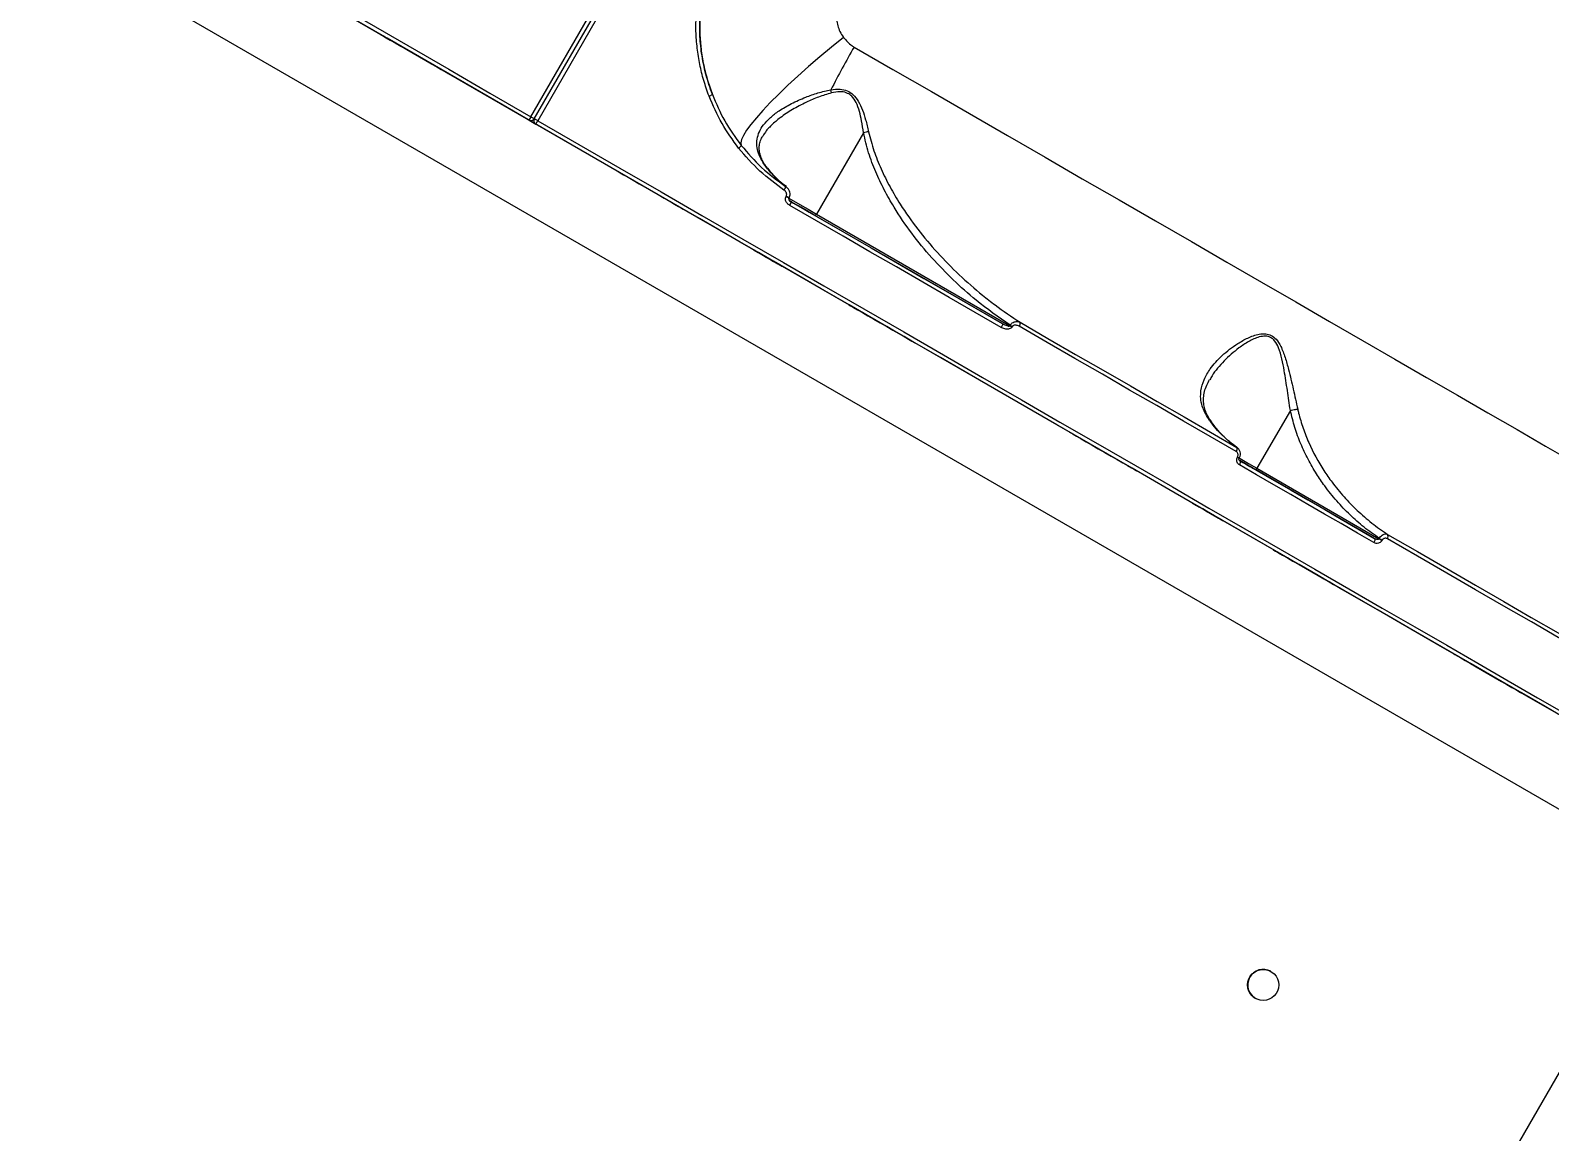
# Model space of a CAD drawing. Header units: millimetres. Extents: x -6006 to 5875, y -6399 to 6717.
# Drawn here: x 1345.5 to 1735.2, y 382.7 to 665.3 of the extents above; entities that cross this region are included whole.
import ezdxf

# ---------------------------------------------------------------- set-up
doc = ezdxf.new("R2010")
doc.units = ezdxf.units.MM
for name, color, linetype in [('DIKOM_ОБЪЕКТ', 7, 'Continuous'), ('DIKOM_РАЗМЕР_ЗОНА', 7, 'Continuous'), ('DIKOM_РАЗМЕР_ОБЪЕКТА', 7, 'Continuous')]:
    doc.layers.add(name, color=color, linetype=linetype)
doc.styles.add('style1', font='arial.ttf', dxfattribs={"width": 0.8})
doc.dimstyles.new('1-50', dxfattribs={"dimtxt": 300, "dimasz": 200, "dimexe": 100, "dimexo": 0, "dimgap": 100, "dimtad": 0, "dimdec": 0, "dimtxsty": 'style1', "dimcen": 0, "dimclrd": 7, "dimclre": 7, "dimadec": 1, "dimazin": 2, "dimtfac": 1, "dimtdec": 0, "dimtmove": 1, "dimatfit": 3, "dimfxl": 0, "dimlwd": 25, "dimlwe": 18, "dimarcsym": 0})

# ---------------------------------------------------------------- blocks, each defined once
blk = doc.blocks.new('*D15')
at = {"layer": 'Defpoints', "color": 0, "transparency": 16777216}
for p in [(-4354.46, 4593.05), (3409.28, 4593.05), (-1328.61, -3571.89)]:
    blk.add_point(p, dxfattribs=at)
at = {"layer": 'DIKOM_РАЗМЕР_ОБЪЕКТА', "color": 7, "lineweight": 18, "transparency": 16777216}
for p, q in [((3409.28, 4593.05), (-4454.46, 4593.05)), ((-1328.61, -3571.89), (-4454.46, -3571.89))]:
    blk.add_line(p, q, dxfattribs=at)
at = {"layer": 'DIKOM_РАЗМЕР_ОБЪЕКТА', "color": 7, "lineweight": 25, "transparency": 16777216}
for p, q in [((-4354.46, 4393.05), (-4354.46, 968.7)), ((-4354.46, -3371.89), (-4354.46, 52.46))]:
    blk.add_line(p, q, dxfattribs=at)
at = {"layer": 'DIKOM_РАЗМЕР_ОБЪЕКТА', "color": 7, "transparency": 16777216}
for points in [[(-4387.8, 4393.05), (-4321.13, 4393.05), (-4354.46, 4593.05)], [(-4387.8, -3371.89), (-4321.13, -3371.89), (-4354.46, -3571.89)]]:
    blk.add_solid(points, dxfattribs=at)
at = {"layer": 'DIKOM_РАЗМЕР_ОБЪЕКТА', "color": 0, "transparency": 16777216, "insert": (-4354.46, 510.58), "char_height": 300, "attachment_point": 5, "rotation": 90, "style": 'style1'}
blk.add_mtext('8150', dxfattribs=at)
blk = doc.blocks.new('*D16')
at = {"layer": 'Defpoints', "color": 0, "transparency": 16777216}
for p in [(3934.59, 4272.92), (-3710.11, -290.96), (3934.59, -4791.62)]:
    blk.add_point(p, dxfattribs=at)
at = {"layer": 'DIKOM_РАЗМЕР_ОБЪЕКТА', "color": 7, "lineweight": 18, "transparency": 16777216}
for p, q in [((3934.59, 4272.92), (3934.59, -4891.62)), ((-3710.11, -290.96), (-3710.11, -4891.62))]:
    blk.add_line(p, q, dxfattribs=at)
at = {"layer": 'DIKOM_РАЗМЕР_ОБЪЕКТА', "color": 7, "lineweight": 25, "transparency": 16777216}
for p, q in [((-3510.11, -4791.62), (-1432.64, -4791.62)), ((3734.59, -4791.62), (-518.7, -4791.62))]:
    blk.add_line(p, q, dxfattribs=at)
at = {"layer": 'DIKOM_РАЗМЕР_ОБЪЕКТА', "color": 7, "transparency": 16777216}
for points in [[(-3510.11, -4758.29), (-3510.11, -4824.96), (-3710.11, -4791.62)], [(3734.59, -4758.29), (3734.59, -4824.96), (3934.59, -4791.62)]]:
    blk.add_solid(points, dxfattribs=at)
at = {"layer": 'DIKOM_РАЗМЕР_ОБЪЕКТА', "color": 0, "transparency": 16777216, "insert": (-975.67, -4791.62), "char_height": 300, "attachment_point": 5, "style": 'style1'}
blk.add_mtext('7650', dxfattribs=at)
blk = doc.blocks.new('*D14')
at = {"layer": 'Defpoints', "color": 0, "transparency": 16777216}
for p in [(3463.26, 6716.57), (-5809.49, -5571.89), (-1350.38, -5571.89)]:
    blk.add_point(p, dxfattribs=at)
at = {"layer": 'DIKOM_РАЗМЕР_ЗОНА', "color": 7, "lineweight": 18, "transparency": 16777216}
for p, q in [((3463.26, 6716.57), (-5909.49, 6716.57)), ((-1350.38, -5571.89), (-5909.49, -5571.89))]:
    blk.add_line(p, q, dxfattribs=at)
at = {"layer": 'DIKOM_РАЗМЕР_ЗОНА', "color": 7, "lineweight": 25, "transparency": 16777216}
for p, q in [((-5809.49, 6516.57), (-5809.49, 1149.14)), ((-5809.49, -5371.89), (-5809.49, 69.36))]:
    blk.add_line(p, q, dxfattribs=at)
at = {"layer": 'DIKOM_РАЗМЕР_ЗОНА', "color": 7, "transparency": 16777216}
for points in [[(-5842.83, 6516.57), (-5776.16, 6516.57), (-5809.49, 6716.57)], [(-5842.83, -5371.89), (-5776.16, -5371.89), (-5809.49, -5571.89)]]:
    blk.add_solid(points, dxfattribs=at)
at = {"layer": 'DIKOM_РАЗМЕР_ЗОНА', "color": 0, "transparency": 16777216, "insert": (-5809.49, 609.25), "char_height": 300, "attachment_point": 5, "rotation": 90, "style": 'style1'}
blk.add_mtext('12300', dxfattribs=at)
blk = doc.blocks.new('*D13')
at = {"layer": 'Defpoints', "color": 0, "transparency": 16777216}
for p in [(5874.9, 4901.57), (-5210.11, -1293.83), (5874.9, -6202.3)]:
    blk.add_point(p, dxfattribs=at)
at = {"layer": 'DIKOM_РАЗМЕР_ЗОНА', "color": 7, "lineweight": 18, "transparency": 16777216}
for p, q in [((5874.9, 4901.57), (5874.9, -6302.3)), ((-5210.11, -1293.83), (-5210.11, -6302.3))]:
    blk.add_line(p, q, dxfattribs=at)
at = {"layer": 'DIKOM_РАЗМЕР_ЗОНА', "color": 7, "lineweight": 25, "transparency": 16777216}
for p, q in [((-5010.11, -6202.3), (160.46, -6202.3)), ((5674.9, -6202.3), (1240.24, -6202.3))]:
    blk.add_line(p, q, dxfattribs=at)
at = {"layer": 'DIKOM_РАЗМЕР_ЗОНА', "color": 7, "transparency": 16777216}
for points in [[(-5010.11, -6168.97), (-5010.11, -6235.64), (-5210.11, -6202.3)], [(5674.9, -6168.97), (5674.9, -6235.64), (5874.9, -6202.3)]]:
    blk.add_solid(points, dxfattribs=at)
at = {"layer": 'DIKOM_РАЗМЕР_ЗОНА', "color": 0, "transparency": 16777216, "insert": (700.35, -6202.3), "char_height": 300, "attachment_point": 5, "style": 'style1'}
blk.add_mtext('11100', dxfattribs=at)

msp = doc.modelspace()

# ---------------------------------------------------------------- linework, layer by layer
at = {"layer": 'DIKOM_ОБЪЕКТ', "color": 7, "linetype": 'Continuous', "lineweight": 15}
for p, q in [((1473.91, 643.12), (1715.91, 1062.27)), ((1474.77, 642.62), (1716.77, 1061.77)), ((1717.64, 1061.27), (1475.64, 642.11)), ((1820.68, 441.75), (1127.86, 841.75)), ((1117.36, 823.56), (1810.18, 423.56)), ((1473.41, 642.25), (1475.14, 641.25)), ((1473.43, 642.24), (1473.41, 642.25)), ((1473.43, 642.24), (1473.43, 642.24)), ((1559.21, 639.03), (1547.16, 618.15)), ((1534.58, 629.91), (1534.6, 629.88)), ((1539.42, 625.2), (1538.9, 625.6)), ((1539.35, 622.65), (1539.4, 622.74)), ((1540.08, 622.23), (1540.13, 622.31)), ((1594.78, 590.07), (1546.76, 617.8)), ((1547.16, 618.15), (1596.77, 589.5)), ((1596.77, 589.5), (1596.83, 589.61)), ((1597.39, 589.28), (1597.33, 589.18)), ((1668.7, 567.79), (1660.12, 552.93)), ((1655.14, 555.8), (1655.16, 555.83)), ((1655.59, 555.54), (1655.61, 555.57)), ((1655.61, 554.95), (1655.7, 554.9)), ((1690.14, 535.02), (1659.73, 552.58)), ((1660.12, 552.93), (1691.43, 534.85)), ((1691.43, 534.85), (1691.48, 534.94)), ((1692.26, 534.49), (1692.21, 534.4)), ((1766.88, 448.57), (1716.88, 361.96))]:
    msp.add_line(p, q, dxfattribs=at)
at = {"layer": 'DIKOM_ОБЪЕКТ', "color": 7, "linetype": 'Continuous', "lineweight": 15, "flags": 128}
for points in [[(1473.41, 642.25), (1462.88, 648.33), (1452.36, 654.4), (1441.86, 660.47), (1431.38, 666.51), (1420.95, 672.54), (1410.55, 678.54), (1400.21, 684.51), (1389.94, 690.44), (1379.73, 696.33), (1369.61, 702.18), (1359.57, 707.98), (1349.63, 713.72), (1339.79, 719.39)], [(1339.97, 720.45), (1349.83, 714.75), (1359.79, 709), (1369.86, 703.19), (1380.01, 697.33), (1390.24, 691.42), (1400.54, 685.48), (1410.9, 679.49), (1421.32, 673.48), (1431.78, 667.44), (1442.28, 661.38), (1452.81, 655.3), (1463.35, 649.21), (1473.91, 643.12)], [(1435.42, 664.18), (1435.58, 664.09), (1436.04, 663.82), (1436.8, 663.39), (1437.82, 662.8), (1439.06, 662.08), (1440.49, 661.26), (1442.04, 660.36), (1443.67, 659.42), (1445.32, 658.47), (1446.92, 657.54), (1448.41, 656.68), (1449.76, 655.91), (1450.89, 655.25), (1451.78, 654.74), (1452.39, 654.38), (1452.7, 654.2), (1452.7, 654.2), (1452.39, 654.38), (1451.78, 654.74), (1450.89, 655.25), (1449.75, 655.91), (1448.41, 656.68), (1446.92, 657.55), (1445.32, 658.47), (1443.67, 659.42), (1442.04, 660.36), (1440.49, 661.26), (1439.06, 662.08), (1437.82, 662.8), (1436.8, 663.39), (1436.04, 663.82), (1435.58, 664.09), (1435.42, 664.18)], [(1571.74, 585.48), (1565.12, 589.3), (1555.52, 594.84), (1545.85, 600.43), (1536.11, 606.05), (1526.31, 611.71), (1516.46, 617.39), (1506.57, 623.1), (1496.65, 628.83), (1486.72, 634.57), (1476.77, 640.31), (1466.81, 646.06), (1456.87, 651.8), (1446.94, 657.53), (1437.03, 663.25), (1436.43, 663.6)], [(1554.04, 663.49), (1550.97, 660.99), (1547.99, 658.49), (1545.12, 656.01), (1542.39, 653.57), (1539.83, 651.2), (1537.45, 648.92), (1535.3, 646.76), (1533.38, 644.73), (1531.72, 642.85), (1530.33, 641.15), (1529.22, 639.64), (1528.42, 638.34), (1527.92, 637.25), (1527.72, 636.39), (1527.84, 635.77)], [(1556.81, 661.01), (1566.74, 655.28), (1576.62, 649.58), (1586.42, 643.92), (1596.15, 638.3), (1605.79, 632.74), (1615.33, 627.22), (1624.77, 621.77), (1634.1, 616.39), (1643.31, 611.07), (1652.38, 605.83), (1661.32, 600.67), (1670.11, 595.6), (1678.75, 590.61), (1687.22, 585.72), (1695.52, 580.93), (1703.64, 576.24), (1711.57, 571.66), (1719.32, 567.19), (1726.86, 562.84), (1734.19, 558.6), (1741.31, 554.49)], [(1473.91, 643.12), (1474.07, 643.02), (1474.24, 642.93), (1474.39, 642.84), (1474.52, 642.76), (1474.63, 642.7), (1474.71, 642.65), (1474.76, 642.63), (1474.77, 642.62)], [(1475.13, 641.25), (1474.32, 641.72), (1473.41, 642.25)], [(1474.77, 642.62), (1474.79, 642.61), (1474.84, 642.58), (1474.92, 642.53), (1475.03, 642.47), (1475.16, 642.39), (1475.31, 642.31), (1475.47, 642.21), (1475.64, 642.11)], [(1738.35, 489.28), (1731.02, 493.52), (1723.47, 497.88), (1715.71, 502.36), (1707.75, 506.96), (1699.59, 511.67), (1691.24, 516.49), (1682.7, 521.41), (1674, 526.44), (1665.12, 531.56), (1656.08, 536.78), (1646.89, 542.09), (1637.56, 547.48), (1628.09, 552.95), (1618.49, 558.49), (1608.76, 564.1), (1598.92, 569.78), (1588.98, 575.52), (1578.94, 581.32), (1568.82, 587.16), (1558.61, 593.06), (1548.34, 598.99), (1538, 604.96), (1527.6, 610.96), (1517.16, 616.99), (1506.69, 623.03), (1496.19, 629.1), (1485.67, 635.17), (1475.14, 641.25)], [(1475.64, 642.11), (1486.2, 636.02), (1496.74, 629.93), (1507.27, 623.86), (1517.77, 617.79), (1528.23, 611.75), (1538.65, 605.74), (1549.01, 599.75), (1559.31, 593.81), (1569.54, 587.9), (1579.69, 582.04), (1589.76, 576.23), (1599.72, 570.48), (1609.58, 564.78), (1619.33, 559.16), (1628.95, 553.6), (1638.45, 548.12), (1647.81, 542.72), (1657.02, 537.4), (1666.08, 532.17), (1674.97, 527.03), (1683.7, 521.99), (1692.25, 517.05), (1700.62, 512.22), (1708.8, 507.5), (1716.79, 502.89), (1724.56, 498.4), (1732.13, 494.03), (1739.48, 489.79)], [(1495.81, 629.32), (1495.85, 629.3), (1496.16, 629.12), (1496.77, 628.76), (1497.66, 628.25), (1498.8, 627.59), (1500.14, 626.82), (1501.63, 625.95), (1503.23, 625.03), (1504.88, 624.08), (1506.51, 623.14), (1508.06, 622.24), (1509.49, 621.42), (1510.73, 620.7), (1511.75, 620.11), (1512.51, 619.68), (1512.97, 619.41), (1513.13, 619.32)], [(1534.33, 630.12), (1534.53, 629.97), (1534.58, 629.91)], [(1540.08, 622.23), (1540.05, 622.25), (1539.95, 622.31), (1539.79, 622.4), (1539.58, 622.52), (1539.35, 622.65)], [(1540.13, 622.31), (1540.09, 622.33), (1539.99, 622.39), (1539.83, 622.48), (1539.63, 622.6), (1539.4, 622.74)], [(1540.07, 622.24), (1540.66, 621.9), (1542.85, 620.63), (1545.03, 619.37), (1547.16, 618.15)], [(1540.23, 621.57), (1541.26, 620.97), (1542.36, 620.34), (1543.45, 619.71), (1544.44, 619.14), (1545.24, 618.67), (1545.8, 618.35), (1546.06, 618.2), (1546.01, 618.23), (1545.64, 618.44), (1545, 618.81), (1544.13, 619.32), (1543.1, 619.91), (1541.99, 620.55), (1540.94, 621.16)], [(1594.55, 589.05), (1587.89, 592.9), (1581.18, 596.77), (1574.44, 600.66), (1567.67, 604.57), (1560.86, 608.5), (1554.03, 612.45), (1547.17, 616.41), (1540.28, 620.38)], [(1540.64, 621.33), (1547.51, 617.36), (1554.36, 613.41), (1561.18, 609.48), (1567.97, 605.56), (1574.72, 601.65), (1581.45, 597.77), (1588.13, 593.91), (1594.78, 590.07)], [(1546.76, 617.8), (1544.71, 618.98), (1542.59, 620.21), (1540.65, 621.33)], [(1546.76, 617.8), (1546.8, 617.79), (1546.84, 617.8), (1546.88, 617.82), (1546.94, 617.86), (1546.99, 617.92), (1547.05, 617.99), (1547.1, 618.06), (1547.16, 618.15)], [(1530.53, 609.27), (1530.55, 609.26), (1530.81, 609.11), (1531.37, 608.79), (1532.17, 608.32), (1533.15, 607.76), (1534.24, 607.13), (1535.35, 606.49), (1536.38, 605.89), (1537.25, 605.39), (1537.89, 605.02), (1538.26, 604.81), (1538.33, 604.77)], [(1530.96, 609.02), (1531.12, 608.93), (1531.57, 608.67), (1532.27, 608.27), (1533.16, 607.75), (1534.17, 607.17), (1535.2, 606.57), (1536.16, 606.02), (1536.97, 605.55), (1537.55, 605.22), (1537.85, 605.04), (1537.85, 605.04), (1537.55, 605.22), (1536.97, 605.55), (1536.16, 606.02), (1535.2, 606.57), (1534.17, 607.17), (1533.16, 607.75), (1532.27, 608.27), (1531.57, 608.67), (1531.12, 608.93), (1530.96, 609.02)], [(1555.27, 594.99), (1555.43, 594.89), (1555.89, 594.63), (1556.65, 594.19), (1557.67, 593.6), (1558.91, 592.89), (1560.34, 592.06), (1561.89, 591.16), (1563.52, 590.22), (1565.17, 589.27), (1566.77, 588.35), (1568.26, 587.48), (1569.61, 586.71), (1570.74, 586.05), (1571.63, 585.54), (1572.24, 585.19), (1572.55, 585.01), (1572.55, 585.01), (1572.24, 585.19), (1571.63, 585.54), (1570.74, 586.06), (1569.6, 586.71), (1568.26, 587.49), (1566.77, 588.35), (1565.17, 589.27), (1563.52, 590.22), (1561.89, 591.16), (1560.34, 592.06), (1558.91, 592.89), (1557.67, 593.6), (1556.65, 594.19), (1555.89, 594.63), (1555.43, 594.89), (1555.27, 594.99)], [(1594.78, 590.07), (1594.83, 590.03), (1594.85, 589.95), (1594.85, 589.84), (1594.83, 589.71), (1594.78, 589.56), (1594.72, 589.39), (1594.64, 589.22), (1594.55, 589.05)], [(1596.77, 589.5), (1596.84, 589.46), (1596.91, 589.42), (1596.98, 589.38), (1597.05, 589.34), (1597.12, 589.3), (1597.19, 589.26), (1597.26, 589.22), (1597.33, 589.18)], [(1596.83, 589.61), (1596.9, 589.57), (1596.97, 589.53), (1597.04, 589.49), (1597.11, 589.45), (1597.18, 589.41), (1597.25, 589.36), (1597.32, 589.32), (1597.39, 589.28)], [(1654.83, 557.21), (1648.1, 561.09), (1641.29, 565.02), (1634.42, 568.99), (1627.48, 573), (1620.48, 577.04), (1613.42, 581.12), (1606.3, 585.23), (1599.12, 589.37)], [(1599.36, 590.38), (1606.52, 586.25), (1613.63, 582.15), (1620.67, 578.08), (1627.66, 574.04), (1634.58, 570.05), (1641.44, 566.09), (1648.23, 562.17), (1654.95, 558.29)], [(1612.02, 562.22), (1612.06, 562.2), (1612.37, 562.02), (1612.98, 561.67), (1613.87, 561.15), (1615.01, 560.5), (1616.35, 559.72), (1617.84, 558.86), (1619.44, 557.94), (1621.09, 556.99), (1622.72, 556.05), (1624.27, 555.15), (1625.7, 554.32), (1626.94, 553.61), (1627.96, 553.02), (1628.72, 552.58), (1629.18, 552.31), (1629.34, 552.22)], [(1655.59, 555.54), (1655.59, 555.54), (1655.54, 555.57), (1655.45, 555.62), (1655.31, 555.7), (1655.14, 555.8)], [(1655.61, 555.53), (1655.83, 555.4), (1658, 554.15), (1660.12, 552.93)], [(1655.62, 554.95), (1656.51, 554.44), (1657.49, 553.87), (1658.3, 553.4), (1658.85, 553.08), (1659.11, 552.93), (1659.06, 552.96), (1658.7, 553.17), (1658.05, 553.54), (1657.18, 554.05), (1656.15, 554.64), (1655.69, 554.91)], [(1655.7, 554.9), (1655.77, 554.84), (1655.82, 554.74), (1655.85, 554.62), (1655.85, 554.48), (1655.82, 554.32), (1655.78, 554.14), (1655.71, 553.97), (1655.62, 553.79)], [(1690.14, 533.86), (1685.96, 536.28), (1681.74, 538.71), (1677.48, 541.17), (1673.18, 543.66), (1668.84, 546.16), (1664.47, 548.68), (1660.06, 551.23), (1655.62, 553.79)], [(1655.7, 554.9), (1660.14, 552.34), (1664.53, 549.8), (1668.9, 547.28), (1673.22, 544.79), (1677.51, 542.31), (1681.76, 539.86), (1685.97, 537.42), (1690.14, 535.02)], [(1659.73, 552.58), (1657.68, 553.76), (1655.71, 554.9)], [(1659.73, 552.58), (1659.76, 552.57), (1659.8, 552.58), (1659.85, 552.6), (1659.9, 552.64), (1659.96, 552.7), (1660.01, 552.77), (1660.07, 552.84), (1660.12, 552.93)], [(1643.59, 544), (1643.6, 543.99), (1643.87, 543.84), (1644.42, 543.52), (1645.22, 543.05), (1646.21, 542.48), (1647.3, 541.85), (1648.4, 541.22), (1649.43, 540.62), (1650.3, 540.12), (1650.95, 539.75), (1651.31, 539.54), (1651.38, 539.5)], [(1644.02, 543.75), (1644.17, 543.66), (1644.62, 543.4), (1645.32, 542.99), (1646.22, 542.48), (1647.22, 541.9), (1648.25, 541.3), (1649.22, 540.75), (1650.02, 540.28), (1650.6, 539.95), (1650.91, 539.77), (1650.91, 539.77), (1650.6, 539.95), (1650.02, 540.28), (1649.22, 540.75), (1648.25, 541.3), (1647.22, 541.9), (1646.22, 542.48), (1645.32, 542.99), (1644.62, 543.4), (1644.17, 543.66), (1644.02, 543.75)], [(1690.14, 535.02), (1690.23, 534.94), (1690.3, 534.84), (1690.34, 534.71), (1690.35, 534.56), (1690.34, 534.39), (1690.29, 534.22), (1690.23, 534.04), (1690.14, 533.86)], [(1691.43, 534.85), (1691.53, 534.79), (1691.63, 534.74), (1691.73, 534.68), (1691.83, 534.62), (1691.93, 534.56), (1692.03, 534.5), (1692.12, 534.45), (1692.21, 534.4)], [(1691.48, 534.94), (1691.58, 534.88), (1691.68, 534.82), (1691.78, 534.77), (1691.88, 534.71), (1691.98, 534.65), (1692.08, 534.59), (1692.17, 534.54), (1692.26, 534.49)], [(1750.72, 501.84), (1744.17, 505.62), (1737.44, 509.51), (1730.54, 513.49), (1723.47, 517.58), (1716.23, 521.75), (1708.83, 526.03), (1701.28, 530.39), (1693.58, 534.84)], [(1693.61, 535.97), (1701.3, 531.53), (1708.83, 527.18), (1716.22, 522.92), (1723.44, 518.75), (1730.49, 514.67), (1737.38, 510.7), (1744.09, 506.82), (1750.62, 503.05)], [(1664.31, 532.03), (1664.47, 531.94), (1664.93, 531.67), (1665.69, 531.24), (1666.7, 530.65), (1667.95, 529.93), (1669.38, 529.11), (1670.93, 528.21), (1672.56, 527.27), (1674.21, 526.32), (1675.81, 525.4), (1677.3, 524.53), (1678.64, 523.76), (1679.78, 523.1), (1680.67, 522.59), (1681.28, 522.23), (1681.59, 522.05), (1681.59, 522.05), (1681.28, 522.23), (1680.67, 522.59), (1679.78, 523.1), (1678.64, 523.76), (1677.3, 524.53), (1675.8, 525.4), (1674.2, 526.32), (1672.56, 527.27), (1670.93, 528.21), (1669.37, 529.11), (1667.95, 529.93), (1666.7, 530.65), (1665.69, 531.24), (1664.93, 531.67), (1664.47, 531.94), (1664.31, 532.03)], [(1739.92, 488.38), (1734.07, 491.76), (1727.97, 495.28), (1721.64, 498.93), (1715.07, 502.73), (1708.28, 506.65), (1701.27, 510.69), (1694.04, 514.87), (1686.61, 519.16), (1678.98, 523.56), (1671.16, 528.08), (1665.42, 531.39)], [(1710.57, 505.32), (1710.61, 505.3), (1710.92, 505.12), (1711.53, 504.77), (1712.42, 504.25), (1713.56, 503.6), (1714.9, 502.82), (1716.4, 501.96), (1718, 501.04), (1719.64, 500.09), (1721.27, 499.14), (1722.83, 498.25), (1724.26, 497.42), (1725.5, 496.71), (1726.52, 496.12), (1727.27, 495.68), (1727.74, 495.41), (1727.89, 495.32)]]:
    msp.add_lwpolyline(points, dxfattribs=at)
at = {"layer": 'DIKOM_ОБЪЕКТ', "color": 7, "linetype": 'Continuous', "lineweight": 15}
msp.add_circle((1661.75, 420.35), 4, dxfattribs=at)
for centre, radius, start, end in [((1761.35, 542.78), 236.25, 149.9694, 152.9969), ((1518.53, 651.84), 3.56, 287.225, 302.5164), ((1544.87, 648.64), 6.14, 5.6878, 13.2299), ((1559.92, 593.16), 99.47, 149.8553, 150.4313), ((1473.91, 643.12), 1, 241.1812, 330), ((1473.91, 643.11), 1, 243.3085, 326.81), ((1475.64, 642.12), 1, 150, 240), ((1382.93, 695.33), 106.9, 329.6059, 330.1418), ((1561.32, 630.74), 8.56, 95.3985, 104.285), ((1525.87, 637.09), 2.38, 302.8849, 326.2568), ((1537.31, 625.59), 1.97, 319.7509, 349.1695), ((1538.96, 621.43), 1.69, 321.6814, 356.6541), ((1598.23, 590.12), 1.16, 319.9796, 13.1214), ((1654.09, 557.84), 0.972, 319.6286, 27.8067), ((1743.51, 708.3), 176.22, 239.9075, 240.0781), ((1692.86, 535.42), 0.929, 320.7244, 35.8742), ((1661.75, 420.35), 4, 61.1812, 241.1812)]:
    msp.add_arc(centre, radius, start, end, dxfattribs=at)
for points, knots in [([(1553.74, 674.39), (1553.27, 673.37), (1552.34, 671.37), (1552.17, 668.06), (1552.84, 665.36), (1553.72, 663.98), (1554.04, 663.49)], [0, 0, 0, 0, 0.288567, 0.571629, 0.84704, 1, 1, 1, 1]), ([(1519.58, 648.43), (1519.11, 649.76), (1518.17, 652.41), (1517.17, 656.53), (1516.5, 660.74), (1516.16, 665.05), (1516.24, 667.95), (1516.29, 669.4)], [0, 0, 0, 0, 0.197836, 0.395502, 0.593171, 0.796587, 1, 1, 1, 1]), ([(1520.44, 648.83), (1519.85, 650.55), (1518.66, 654), (1517.64, 659.22), (1517.11, 664.37), (1517.2, 667.7), (1517.24, 669.37)], [0, 0, 0, 0, 0.259849, 0.522842, 0.760228, 1, 1, 1, 1]), ([(1517.24, 669.37), (1517.21, 666.61), (1517.17, 662.42), (1518.07, 656.88), (1519.05, 652.77), (1519.98, 650.13), (1520.44, 648.83)], [0, 0, 0, 0, 0.395171, 0.598669, 0.802171, 1, 1, 1, 1]), ([(1554.04, 663.49), (1554.72, 662.72), (1555.48, 661.86), (1556.52, 661.18), (1556.71, 661.07), (1556.81, 661.01)], [0, 0, 0, 0, 0.821728, 0.907852, 1, 1, 1, 1]), ([(1527.16, 635.09), (1525.66, 637.15), (1522.63, 641.3), (1520.61, 646.03), (1519.58, 648.43)], [0, 0, 0, 0, 0.49417, 1, 1, 1, 1]), ([(1520.44, 648.83), (1521.42, 646.54), (1523.39, 641.9), (1526.35, 637.83), (1527.84, 635.77)], [0, 0, 0, 0, 0.49416, 1, 1, 1, 1]), ([(1534.33, 630.12), (1533.89, 630.74), (1533.01, 631.97), (1532.2, 633.82), (1531.81, 635.64), (1531.87, 637.48), (1532.42, 639.28), (1533.54, 641.13), (1535.23, 642.94), (1537.63, 644.76), (1540.68, 646.53), (1544.08, 648.04), (1547.48, 649.3), (1549.73, 649.8), (1550.85, 650.04)], [0, 0, 0, 0, 0.067605, 0.135243, 0.205686, 0.276166, 0.35556, 0.434995, 0.526749, 0.618552, 0.725879, 0.833248, 0.916677, 1, 1, 1, 1]), ([(1550.99, 649.25), (1549.87, 648.91), (1547.62, 648.24), (1544.28, 646.74), (1540.92, 644.97), (1537.93, 643.01), (1535.57, 640.99), (1534.07, 639.37), (1533.5, 638.33), (1533.34, 638.02)], [0, 0, 0, 0, 0.139461, 0.281197, 0.456906, 0.635927, 0.78486, 0.936531, 1, 1, 1, 1]), ([(1550.85, 650.04), (1551.64, 650.14), (1553.02, 650.3), (1555.03, 649.88), (1556.69, 648.81), (1558.01, 647.02), (1559.02, 644.8), (1559.85, 642.14), (1560.28, 640.29), (1560.52, 639.26)], [0, 0, 0, 0, 0.149113, 0.25962, 0.371649, 0.49876, 0.652531, 0.806976, 1, 1, 1, 1]), ([(1559.21, 639.03), (1559.06, 640.05), (1558.79, 641.87), (1558.21, 644.5), (1557.44, 646.66), (1556.4, 648.3), (1555.41, 649.01), (1554.41, 649.44), (1552.97, 649.66), (1551.72, 649.4), (1550.99, 649.25)], [0, 0, 0, 0, 0.201049, 0.358394, 0.514941, 0.638502, 0.721775, 0.744965, 0.851267, 1, 1, 1, 1]), ([(1560.52, 639.26), (1560.94, 637.63), (1561.77, 634.37), (1563.68, 629.67), (1565.95, 625.09), (1569.04, 619.89), (1573.04, 614.21), (1578.13, 608.17), (1583.7, 602.5), (1588.72, 598.11), (1593.92, 594.03), (1597.2, 591.83), (1599.36, 590.38)], [0, 0, 0, 0, 0.077602, 0.155264, 0.23547, 0.315696, 0.438518, 0.561375, 0.687283, 0.8132, 0.876762, 1, 1, 1, 1]), ([(1527.84, 635.77), (1529.52, 633.81), (1532.91, 629.83), (1537.12, 626.77), (1539.24, 625.22)], [0, 0, 0, 0, 0.493825, 1, 1, 1, 1]), ([(1534.62, 629.9), (1534.47, 630.08), (1533.98, 630.69), (1533.37, 631.72), (1532.81, 632.94), (1532.5, 634.12), (1532.41, 635.28), (1532.58, 636.44), (1532.88, 637.37), (1533.23, 637.91), (1533.32, 638.03)], [0, 0, 0, 0, 0.054588, 0.186551, 0.322634, 0.461333, 0.610523, 0.771938, 0.947327, 1, 1, 1, 1]), ([(1596.83, 589.61), (1593.87, 591.69), (1588.77, 595.28), (1582.16, 601.21), (1576.62, 606.92), (1571.51, 613.13), (1567.5, 619.01), (1564.49, 624.33), (1562.29, 628.98), (1560.41, 633.86), (1559.61, 637.31), (1559.21, 639.03)], [0, 0, 0, 0, 0.172162, 0.296944, 0.421721, 0.549576, 0.677393, 0.756949, 0.836485, 0.918275, 1, 1, 1, 1]), ([(1538.81, 624.32), (1536.69, 625.86), (1532.39, 628.99), (1528.92, 633.04), (1527.16, 635.09)], [0, 0, 0, 0, 0.493868, 1, 1, 1, 1]), ([(1539.24, 625.22), (1538.36, 625.94), (1536.58, 627.4), (1535.08, 629.21), (1534.33, 630.12)], [0, 0, 0, 0, 0.4974, 1, 1, 1, 1]), ([(1538.9, 625.6), (1538.67, 625.78), (1537.69, 626.52), (1536.24, 627.95), (1535.13, 629.33), (1534.63, 629.95)], [0, 0, 0, 0, 0.143856, 0.61256, 1, 1, 1, 1]), ([(1539.4, 622.74), (1539.42, 622.79), (1539.49, 622.94), (1539.52, 623.23), (1539.44, 623.61), (1539.2, 624.01), (1538.94, 624.21), (1538.81, 624.32)], [0, 0, 0, 0, 0.101067, 0.261336, 0.46068, 0.726541, 1, 1, 1, 1]), ([(1540.11, 622.32), (1540.19, 622.48), (1540.37, 622.82), (1540.39, 623.43), (1540.23, 624.08), (1539.84, 624.72), (1539.45, 625.1), (1539.19, 625.25), (1539.18, 625.26)], [0, 0, 0, 0, 0.151142, 0.333525, 0.523254, 0.739689, 0.984762, 1, 1, 1, 1]), ([(1540.28, 620.38), (1540.07, 620.53), (1539.68, 620.8), (1539.32, 621.36), (1539.17, 621.89), (1539.19, 622.32), (1539.3, 622.55), (1539.35, 622.65)], [0, 0, 0, 0, 0.279116, 0.529414, 0.721629, 0.879432, 1, 1, 1, 1]), ([(1540.79, 621.26), (1540.71, 621.3), (1540.47, 621.42), (1540.2, 621.68), (1540.06, 621.98), (1540.05, 622.14), (1540.07, 622.21), (1540.09, 622.25), (1540.11, 622.27), (1540.12, 622.28)], [0, 0, 0, 0, 0.199483, 0.594927, 0.802307, 0.904616, 0.944451, 0.974831, 1, 1, 1, 1]), ([(1597.33, 589.18), (1597.27, 589.1), (1597.14, 588.92), (1596.81, 588.71), (1596.32, 588.58), (1595.56, 588.61), (1594.96, 588.82), (1594.59, 589.03), (1594.55, 589.05)], [0, 0, 0, 0, 0.093366, 0.208725, 0.372112, 0.579276, 0.953614, 1, 1, 1, 1]), ([(1594.78, 590.07), (1595.1, 589.9), (1595.55, 589.66), (1596.14, 589.46), (1596.46, 589.4), (1596.65, 589.42), (1596.74, 589.46), (1596.76, 589.49), (1596.77, 589.5)], [0, 0, 0, 0, 0.495813, 0.719733, 0.870186, 0.951046, 0.975836, 1, 1, 1, 1]), ([(1596.83, 589.61), (1596.9, 589.71), (1597.05, 589.94), (1597.4, 590.24), (1597.85, 590.49), (1598.45, 590.62), (1598.97, 590.56), (1599.27, 590.42), (1599.36, 590.38)], [0, 0, 0, 0, 0.113712, 0.249357, 0.422707, 0.61348, 0.884843, 1, 1, 1, 1]), ([(1599.12, 589.37), (1598.88, 589.48), (1598.52, 589.65), (1598.01, 589.66), (1597.72, 589.59), (1597.51, 589.45), (1597.43, 589.34), (1597.39, 589.28)], [0, 0, 0, 0, 0.429974, 0.625703, 0.788128, 0.905252, 1, 1, 1, 1]), ([(1647.67, 565.68), (1647.06, 566.74), (1646.07, 568.47), (1645.65, 570.87), (1645.72, 573.16), (1646.48, 575.71), (1648.25, 578.76), (1651.11, 581.93), (1654.51, 584.58), (1657.78, 586.42), (1660.23, 587.33), (1662.32, 587.5), (1663.85, 587.09), (1665.22, 586), (1666.42, 584.03), (1667.4, 581.36), (1668.43, 577.66), (1669.46, 573.16), (1670.21, 569.77), (1670.59, 568.06)], [0, 0, 0, 0, 0.074258, 0.120507, 0.167816, 0.23758, 0.309446, 0.40567, 0.504707, 0.56025, 0.616857, 0.648479, 0.675388, 0.702459, 0.738688, 0.787111, 0.836819, 0.917654, 1, 1, 1, 1]), ([(1668.7, 567.79), (1668.45, 569.47), (1667.95, 572.85), (1667.28, 577.29), (1666.56, 581), (1665.85, 583.62), (1664.86, 585.58), (1663.64, 586.62), (1662.22, 586.92), (1660.28, 586.58), (1657.97, 585.48), (1654.87, 583.41), (1651.6, 580.47), (1649.14, 577.66), (1648.24, 575.96), (1648.06, 575.61)], [0, 0, 0, 0, 0.115196, 0.232258, 0.299921, 0.368708, 0.416806, 0.45161, 0.486395, 0.528606, 0.605721, 0.685028, 0.822495, 0.963226, 1, 1, 1, 1]), ([(1648.12, 565.35), (1648.08, 565.41), (1647.72, 565.9), (1647.24, 566.86), (1646.7, 568.22), (1646.42, 569.61), (1646.4, 571.05), (1646.65, 572.63), (1647.15, 574.18), (1647.72, 575.2), (1647.97, 575.67)], [0, 0, 0, 0, 0.014876, 0.134961, 0.262636, 0.3978, 0.542037, 0.695603, 0.860459, 1, 1, 1, 1]), ([(1654.95, 558.29), (1653.68, 559.27), (1651.2, 561.2), (1648.93, 563.88), (1647.84, 565.43), (1647.67, 565.68)], [0, 0, 0, 0, 0.466536, 0.91502, 1, 1, 1, 1]), ([(1647.67, 565.68), (1647.69, 565.67), (1647.85, 565.61), (1648.02, 565.52), (1648.08, 565.37), (1648.09, 565.36)], [0, 0, 0, 0, 0.105125, 0.892904, 1, 1, 1, 1]), ([(1655.05, 558.24), (1654.98, 558.28), (1654.11, 558.84), (1652.57, 560.15), (1650.51, 562.19), (1649.03, 563.95), (1648.31, 565.09), (1648.13, 565.38)], [0, 0, 0, 0, 0.025568, 0.317706, 0.609862, 0.901196, 1, 1, 1, 1]), ([(1668.7, 567.79), (1668.92, 567.84), (1669.36, 567.95), (1669.96, 568.03), (1670.36, 568.06), (1670.54, 568.06), (1670.59, 568.06)], [0, 0, 0, 0, 0.325253, 0.650589, 0.892598, 1, 1, 1, 1]), ([(1668.7, 567.79), (1668.7, 567.79), (1668.7, 567.79), (1668.7, 567.79), (1668.7, 567.79), (1668.7, 567.79)], [0, 0, 0, 0, 0.305689, 0.708207, 1, 1, 1, 1]), ([(1691.48, 534.94), (1690.18, 535.87), (1687.58, 537.73), (1683.95, 540.95), (1680.56, 544.49), (1677.71, 548.04), (1675.26, 551.63), (1673.19, 555.22), (1671.32, 559.2), (1669.76, 563.38), (1669.05, 566.32), (1668.7, 567.79)], [0, 0, 0, 0, 0.118327, 0.236654, 0.358145, 0.479627, 0.571258, 0.676829, 0.782388, 0.891206, 1, 1, 1, 1]), ([(1670.59, 568.06), (1670.67, 567.74), (1671.05, 566.11), (1671.91, 563.22), (1673.89, 558.19), (1676.43, 553.55), (1679.6, 548.99), (1682.42, 545.55), (1685.84, 542.05), (1689.54, 538.81), (1692.25, 536.91), (1693.61, 535.97)], [0, 0, 0, 0, 0.024295, 0.122247, 0.220216, 0.421516, 0.511886, 0.632235, 0.75259, 0.876294, 1, 1, 1, 1]), ([(1655.6, 555.57), (1655.63, 555.61), (1655.79, 555.85), (1655.91, 556.39), (1655.87, 557.14), (1655.52, 557.81), (1655.17, 558.22), (1654.92, 558.3), (1654.92, 558.31)], [0, 0, 0, 0, 0.041976, 0.271806, 0.507305, 0.748558, 0.994417, 1, 1, 1, 1]), ([(1655.16, 555.83), (1655.2, 555.93), (1655.29, 556.13), (1655.31, 556.46), (1655.23, 556.77), (1655.07, 557.04), (1654.9, 557.15), (1654.83, 557.21)], [0, 0, 0, 0, 0.195141, 0.390099, 0.593305, 0.81115, 1, 1, 1, 1]), ([(1655.62, 553.79), (1655.51, 553.87), (1655.27, 554.04), (1655.03, 554.43), (1654.91, 554.88), (1654.94, 555.36), (1655.07, 555.66), (1655.14, 555.8)], [0, 0, 0, 0, 0.189089, 0.404554, 0.606871, 0.80339, 1, 1, 1, 1]), ([(1655.69, 554.93), (1655.65, 554.96), (1655.57, 555), (1655.52, 555.16), (1655.51, 555.31), (1655.55, 555.44), (1655.6, 555.55), (1655.64, 555.61), (1655.66, 555.63)], [0, 0, 0, 0, 0.305305, 0.539261, 0.695766, 0.815834, 0.921802, 1, 1, 1, 1]), ([(1690.14, 535.02), (1690.29, 534.94), (1690.54, 534.81), (1690.9, 534.71), (1691.15, 534.7), (1691.3, 534.74), (1691.38, 534.79), (1691.42, 534.83), (1691.43, 534.85)], [0, 0, 0, 0, 0.350969, 0.61826, 0.802914, 0.879286, 0.949255, 1, 1, 1, 1]), ([(1692.21, 534.4), (1692.17, 534.34), (1692.04, 534.14), (1691.73, 533.86), (1691.25, 533.66), (1690.69, 533.62), (1690.33, 533.78), (1690.14, 533.86)], [0, 0, 0, 0, 0.079623, 0.275684, 0.470714, 0.710491, 1, 1, 1, 1]), ([(1691.48, 534.94), (1691.53, 535.02), (1691.7, 535.27), (1692.05, 535.64), (1692.55, 535.96), (1693.06, 536.11), (1693.42, 536.06), (1693.58, 535.98), (1693.61, 535.97)], [0, 0, 0, 0, 0.089174, 0.293635, 0.489612, 0.716378, 0.95457, 1, 1, 1, 1]), ([(1693.58, 534.84), (1693.45, 534.89), (1693.22, 534.99), (1692.86, 534.96), (1692.57, 534.83), (1692.37, 534.66), (1692.29, 534.53), (1692.26, 534.49)], [0, 0, 0, 0, 0.302614, 0.53469, 0.725504, 0.917103, 1, 1, 1, 1])]:
    msp.add_open_spline(points, degree=3, knots=knots, dxfattribs=at)

# ---------------------------------------------------------------- dimensions: what is measured, and where the dimension line sits
at = {"layer": 'DIKOM_РАЗМЕР_ЗОНА'}
dim = msp.add_linear_dim(base=(-5809.49, -5571.89), p1=(3463.26, 6716.57), p2=(-1350.38, -5571.89), angle=90, text='12300', dimstyle='1-50', override={"dimscale": 1, "dimtix": 0, "dimtofl": 1, "dimtmove": 1, "dimatfit": 3}, dxfattribs=at)
dim.commit()
dim.dimension.update_dxf_attribs({"geometry": '*D14', "text_midpoint": (-5809.49, 609.25), "dimtype": 160})
dim = msp.add_linear_dim(base=(5874.9, -6202.3), p1=(-5210.11, -1293.83), p2=(5874.9, 4901.57), text='11100', dimstyle='1-50', override={"dimscale": 1, "dimtix": 0, "dimtofl": 1, "dimtmove": 1, "dimatfit": 3}, dxfattribs=at)
dim.commit()
dim.dimension.update_dxf_attribs({"geometry": '*D13', "text_midpoint": (700.35, -6202.3), "dimtype": 160})
at = {"layer": 'DIKOM_РАЗМЕР_ОБЪЕКТА'}
dim = msp.add_linear_dim(base=(-4354.46, 4593.05), p1=(-1328.61, -3571.89), p2=(3409.28, 4593.05), angle=90, text='8150', dimstyle='1-50', override={"dimscale": 1, "dimtix": 0, "dimtofl": 1, "dimtmove": 1, "dimatfit": 3}, dxfattribs=at)
dim.commit()
dim.dimension.update_dxf_attribs({"geometry": '*D15', "text_midpoint": (-4354.46, 510.58)})
dim = msp.add_linear_dim(base=(3934.59, -4791.62), p1=(-3710.11, -290.96), p2=(3934.59, 4272.92), text='7650', dimstyle='1-50', override={"dimscale": 1, "dimtix": 0, "dimtofl": 1, "dimtmove": 1, "dimatfit": 3}, dxfattribs=at)
dim.commit()
dim.dimension.update_dxf_attribs({"geometry": '*D16', "text_midpoint": (-975.67, -4791.62), "dimtype": 160})

doc.saveas('drawing.dxf')
